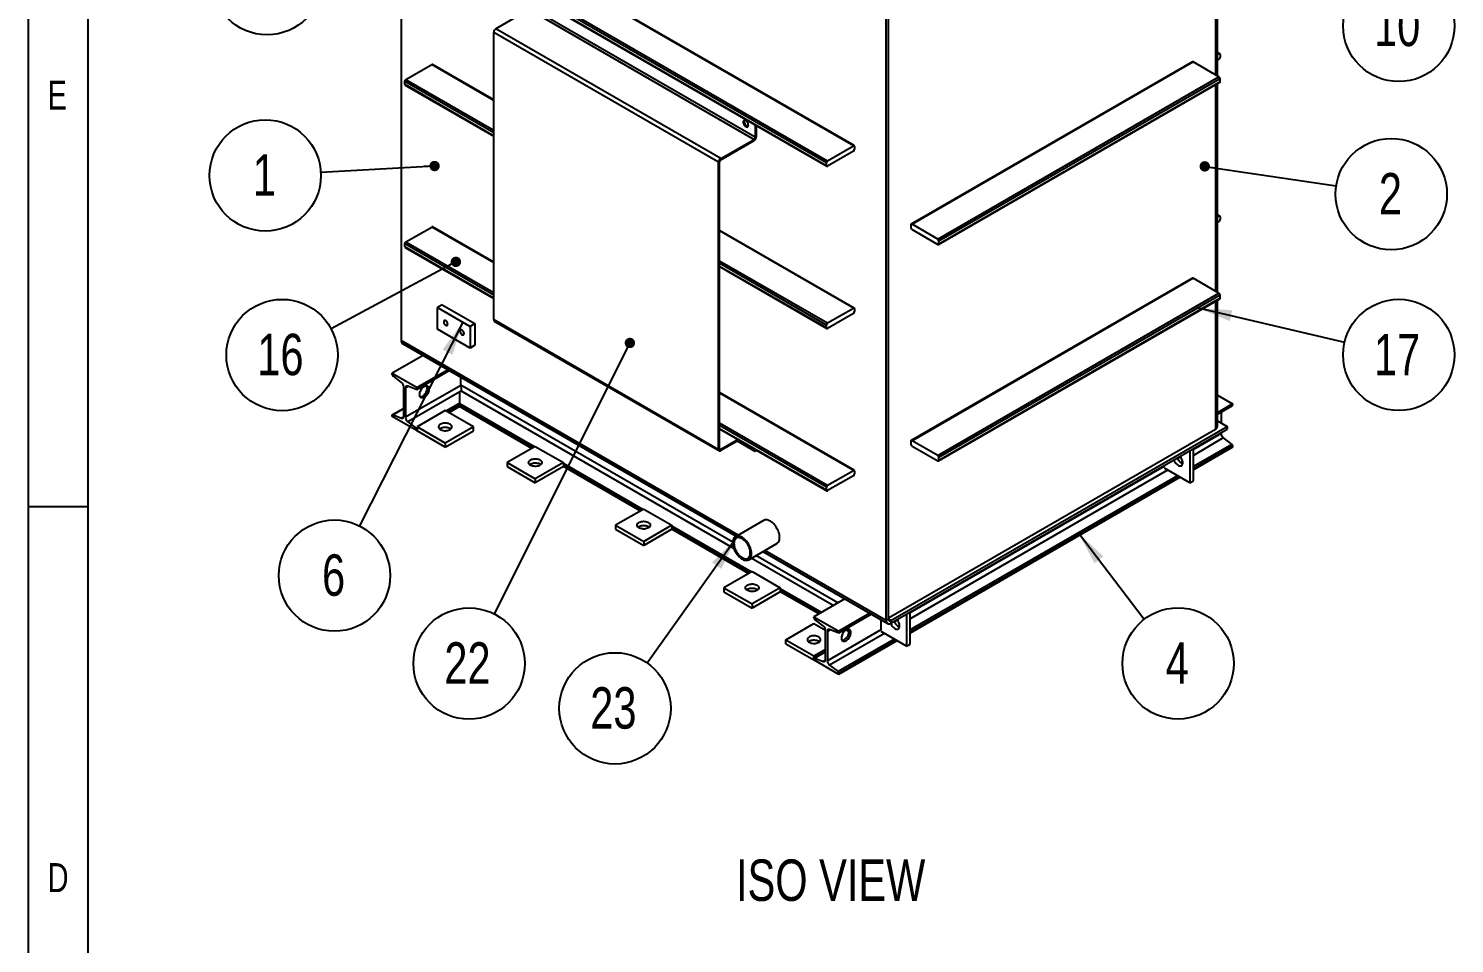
# Model space of a CAD drawing. Header units: inches. Extents: x 1 to 529, y 1 to 374.
# Drawn here: x 0.6 to 115.3, y 214.9 to 288.6 of the extents above; entities that cross this region are included whole.
import ezdxf

# ---------------------------------------------------------------- set-up
doc = ezdxf.new("R2010")
doc.units = ezdxf.units.IN
doc.header["$LTSCALE"] = 32
doc.header["$MEASUREMENT"] = 0
doc.layers.add('FORMAT', color=7, linetype='Continuous')
doc.styles.add('SLDTEXTSTYLE0', font='TXT', dxfattribs={"width": 0.75})
doc.dimstyles.new('SLDDIMSTYLE5', dxfattribs={"dimtxt": 0.18, "dimasz": 2.71875, "dimexe": 0, "dimexo": 0.0625, "dimgap": 0, "dimtad": 0, "dimtih": 1, "dimtoh": 1, "dimdec": 0, "dimrnd": 1e-09, "dimzin": 0, "dimdsep": 46, "dimtxsty": 'Standard', "dimsah": 1, "dimcen": 0.09, "dimadec": 0, "dimazin": 0, "dimtfac": 2.71875, "dimtdec": 0, "dimtofl": 0, "dimtmove": 0, "dimatfit": 3, "dimfxl": 0, "dimfrac": 2, "dimtolj": 1, "dimtzin": 0, "dimarcsym": 0})
doc.dimstyles.new('SLDDIMSTYLE6', dxfattribs={"dimtxt": 0.18, "dimasz": 0.836538, "dimexe": 0, "dimexo": 0.0625, "dimgap": 0, "dimtad": 0, "dimtih": 1, "dimtoh": 1, "dimdec": 0, "dimrnd": 1e-09, "dimzin": 0, "dimdsep": 46, "dimtxsty": 'Standard', "dimblk1": 'DOT', "dimblk2": 'DOT', "dimsah": 1, "dimcen": 0.09, "dimadec": 0, "dimazin": 0, "dimtfac": 0.836538, "dimtdec": 0, "dimtofl": 0, "dimtmove": 0, "dimatfit": 3, "dimldrblk": 'DOT', "dimfxl": 0, "dimfrac": 2, "dimtolj": 1, "dimtzin": 0, "dimarcsym": 0})

# ---------------------------------------------------------------- blocks, each defined once
blk = doc.blocks.new('Drawing View43')
at = {"color": 7, "linetype": 'Continuous', "lineweight": 25}
for p, q in [((-11.77, 15.77), (-11.77, -32.05)), ((53.76, 5.95), (53.76, -10.66)), ((53.92, -10.75), (53.92, 6.05)), ((24.63, -16.37), (-9.31, 3.22)), ((24.69, -16.36), (-9.25, 3.23)), ((22.46, -17.73), (-11.48, 1.86)), ((-11.48, 1.64), (22.46, -17.95)), ((-11.45, 1.58), (22.49, -18.01)), ((-11.39, 2.03), (22.55, -17.57)), ((27.46, -54.48), (27.46, 1.16)), ((27.27, -54.59), (27.27, 1.05)), ((-1.47, -5.41), (-4.14, -6.95)), ((-1.47, -5.41), (16.63, -15.86)), ((16.72, -15.69), (-1.38, -5.24)), ((13.78, -17.7), (-4.32, -7.25)), ((-4.32, -30.36), (-4.32, -7.25)), ((13.96, -17.4), (-4.14, -6.95)), ((54.11, -8.96), (53.92, -8.85)), ((54.04, -8.97), (53.92, -8.9)), ((53.92, -9.04), (54.04, -8.97)), ((54.14, -9.03), (54.14, -9.24)), ((-11.39, -11.04), (-9.31, -9.84)), ((-4.32, -12.73), (-9.31, -9.84)), ((-4.32, -12.68), (-9.25, -9.84)), ((51.9, -9.62), (29.27, -22.68)), ((51.97, -9.62), (29.34, -22.69)), ((54.04, -10.82), (51.97, -9.62)), ((54.04, -9.41), (53.92, -9.48)), ((-11.48, -11.42), (-11.48, -11.2)), ((-4.32, -15.34), (-11.48, -11.2)), ((-11.48, -11.42), (-4.32, -15.56)), ((-11.39, -11.04), (-4.32, -15.12)), ((31.42, -23.88), (54.04, -10.82)), ((31.48, -24.33), (54.11, -11.26)), ((54.14, -10.98), (31.51, -24.05)), ((31.51, -24.26), (54.14, -11.2)), ((53.76, -11.46), (53.76, -28.08)), ((53.92, -28.17), (53.92, -11.37)), ((54.14, -11.2), (54.14, -10.98)), ((-11.45, -11.48), (-4.32, -15.6)), ((16.72, -14.68), (16.72, -15.69)), ((16.8, -14.73), (16.8, -15.65)), ((13.96, -17.4), (16.63, -15.86)), ((13.96, -17.49), (16.63, -15.95)), ((16.63, -15.86), (16.63, -15.95)), ((16.72, -15.69), (16.8, -15.65)), ((22.55, -17.57), (24.63, -16.37)), ((24.63, -16.81), (22.55, -18)), ((24.72, -16.43), (24.72, -16.64)), ((13.86, -17.65), (13.78, -17.7)), ((13.78, -40.81), (13.78, -17.7)), ((13.86, -40.77), (13.86, -17.65)), ((13.96, -17.49), (13.96, -17.4)), ((22.46, -17.95), (22.46, -17.73)), ((-11.39, -24.1), (-9.31, -22.91)), ((-4.32, -25.79), (-9.31, -22.91)), ((-4.32, -25.75), (-9.25, -22.9)), ((29.25, -22.74), (29.25, -22.96)), ((31.42, -23.88), (29.34, -22.69)), ((54.11, -22.03), (53.92, -21.92)), ((54.04, -22.04), (53.92, -21.96)), ((53.92, -22.11), (54.04, -22.04)), ((54.04, -22.47), (53.92, -22.54)), ((54.14, -22.09), (54.14, -22.31)), ((24.69, -29.43), (13.86, -23.18)), ((24.63, -29.44), (13.86, -23.22)), ((29.34, -23.12), (31.42, -24.32)), ((31.51, -24.26), (31.51, -24.05)), ((-11.48, -24.49), (-11.48, -24.27)), ((-4.32, -28.4), (-11.48, -24.27)), ((-11.48, -24.49), (-4.32, -28.62)), ((-11.45, -24.55), (-4.32, -28.67)), ((-11.39, -24.1), (-4.32, -28.19)), ((13.86, -25.62), (22.55, -30.63)), ((22.46, -30.8), (13.86, -25.83)), ((13.86, -26.05), (22.46, -31.01)), ((13.86, -26.1), (22.49, -31.08)), ((51.9, -27.04), (29.27, -40.1)), ((51.97, -27.04), (29.34, -40.11)), ((54.04, -28.24), (51.97, -27.04)), ((31.42, -41.3), (54.04, -28.24)), ((31.48, -41.74), (54.11, -28.68)), ((54.14, -28.4), (31.51, -41.47)), ((31.51, -41.68), (54.14, -28.62)), ((54.14, -28.62), (54.14, -28.4)), ((-8.47, -29.17), (-8.84, -29.38)), ((-8.84, -29.38), (-6.2, -30.91)), ((-8.84, -31.13), (-8.84, -29.38)), ((-8.47, -29.17), (-5.83, -30.69)), ((22.55, -30.63), (24.63, -29.44)), ((24.72, -29.49), (24.72, -29.71)), ((53.76, -28.88), (53.76, -39.18)), ((53.92, -38.96), (53.92, -28.79)), ((-5.83, -30.69), (-6.2, -30.91)), ((-6.2, -30.91), (-6.2, -32.65)), ((-5.83, -30.69), (-5.83, -32.43)), ((-4.32, -30.36), (13.78, -40.81)), ((-4.27, -30.48), (13.84, -40.93)), ((22.46, -31.01), (22.46, -30.8)), ((24.63, -29.87), (22.55, -31.07)), ((15.36, -47.71), (-11.77, -32.05)), ((-6.2, -32.65), (-8.84, -31.13)), ((-10, -33.25), (-12.49, -34.68)), ((-11.65, -32.3), (15.2, -47.8)), ((-5.83, -32.43), (-6.2, -32.65)), ((-7.99, -34.41), (-10.48, -35.84)), ((-12.49, -34.68), (-10.48, -35.84)), ((-12.49, -34.77), (-12.49, -34.68)), ((-11.74, -35.43), (-12.42, -34.9)), ((-10.5, -35.98), (-7.89, -34.47)), ((-7.92, -34.45), (-10.48, -35.93)), ((-6.96, -35.65), (-6.96, -35.01)), ((-11.56, -38.15), (-11.56, -35.78)), ((-6.96, -35.66), (-11.41, -38.23)), ((-11.19, -35.74), (-11.41, -35.86)), ((-11.41, -35.86), (-11.41, -38.23)), ((-10.55, -35.98), (-11.23, -35.72)), ((-7.04, -36.17), (-11.23, -38.59)), ((-10.48, -35.84), (-10.48, -35.93)), ((-6.96, -36.1), (-7.04, -36.17)), ((-7.04, -37.15), (-7.04, -36.17)), ((14.92, -48.28), (-6.96, -35.65)), ((15, -48.78), (-6.96, -36.1)), ((24.69, -42.49), (13.86, -36.24)), ((24.63, -42.5), (13.86, -36.29)), ((53.92, -36.44), (55.14, -37.15)), ((-11.56, -37.51), (-12.46, -38.03)), ((-11.56, -37.53), (-12.42, -38.03)), ((-8.22, -37.69), (-10.48, -39)), ((-5.95, -39), (-8.22, -37.69)), ((-7.04, -37.08), (-8.16, -37.73)), ((-7.08, -37.28), (-8.01, -37.82)), ((-7.08, -37.37), (-7.93, -37.86)), ((-7.08, -37.37), (-7.08, -37.29)), ((-1.19, -40.69), (-7.08, -37.29)), ((-1.26, -40.73), (-7.08, -37.37)), ((-1.04, -40.61), (-7.04, -37.15)), ((55.14, -37.15), (53.92, -37.86)), ((55.14, -37.23), (53.92, -37.94)), ((53.92, -37.98), (55.12, -37.29)), ((54.21, -37.81), (54.21, -38.68)), ((55.14, -37.15), (55.14, -37.23)), ((-12.49, -38.17), (-12.49, -38.08)), ((-10.48, -39.33), (-12.49, -38.17)), ((-12.42, -38.03), (-11.74, -38.29)), ((-11.56, -38.19), (-11.74, -38.29)), ((-11.23, -38.59), (-10.55, -39.11)), ((-8.22, -40.31), (-10.48, -39)), ((-10.48, -39), (-10.48, -39.33)), ((-5.95, -39), (-8.22, -40.31)), ((-5.95, -39.33), (-5.95, -39)), ((13.86, -38.68), (22.55, -43.7)), ((22.46, -43.86), (13.86, -38.9)), ((27.64, -54.59), (54.7, -38.96)), ((53.92, -38.51), (54.7, -38.96)), ((54.7, -38.96), (54.7, -39.18)), ((-10.48, -39.07), (-10.55, -39.11)), ((-10.48, -39.24), (-10.48, -39.33)), ((-8.22, -40.63), (-10.48, -39.33)), ((-8.22, -40.63), (-5.95, -39.33)), ((13.86, -39.12), (22.46, -44.08)), ((13.86, -39.16), (22.49, -44.14)), ((15.35, -40.02), (13.96, -40.82)), ((15.43, -40.07), (13.96, -40.91)), ((16.72, -40.97), (15.29, -40.14)), ((27.46, -54.37), (53.76, -39.18)), ((27.64, -54.8), (54.7, -39.18)), ((31.42, -41.3), (29.34, -40.11)), ((54.21, -39.54), (51.98, -40.83)), ((54.39, -39.89), (51.98, -41.29)), ((54.21, -39.47), (54.21, -39.54)), ((54.39, -39.89), (55.07, -40.41)), ((-8.22, -40.31), (-8.22, -40.63)), ((-0.97, -40.57), (-3.24, -41.87)), ((-0.97, -40.57), (1.29, -41.87)), ((13.86, -40.77), (13.78, -40.81)), ((13.96, -40.82), (13.86, -40.77)), ((13.96, -40.82), (13.96, -40.91)), ((16.72, -40.81), (16.72, -40.97)), ((16.8, -40.92), (16.72, -40.97)), ((16.8, -40.86), (16.8, -40.92)), ((29.25, -40.16), (29.25, -40.38)), ((29.34, -40.54), (31.42, -41.74)), ((51.7, -40.92), (51.7, -43.51)), ((55.07, -40.41), (51.98, -42.2)), ((55.14, -40.55), (51.98, -42.38)), ((55.14, -40.63), (51.98, -42.46)), ((51.98, -43.34), (51.98, -40.76)), ((55.14, -40.55), (55.14, -40.63)), ((-3.24, -41.87), (-3.24, -42.2)), ((-3.24, -41.87), (-0.97, -43.18)), ((-3.24, -42.2), (-0.97, -43.51)), ((1.29, -41.87), (-0.97, -43.18)), ((1.29, -42.2), (-0.97, -43.51)), ((1.29, -41.87), (1.29, -42.2)), ((7.68, -45.64), (1.29, -41.95)), ((7.53, -45.73), (1.29, -42.13)), ((7.47, -45.77), (1.29, -42.2)), ((49.62, -42.19), (29.19, -53.98)), ((31.51, -41.68), (31.51, -41.47)), ((49.62, -42.12), (49.62, -42.19)), ((51.7, -43.51), (49.65, -42.33)), ((50.96, -41.41), (50.72, -41.55)), ((51.12, -41.78), (50.96, -41.87)), ((-0.97, -43.18), (-0.97, -43.51)), ((22.55, -43.7), (24.63, -42.5)), ((24.63, -42.94), (22.55, -44.13)), ((24.72, -42.56), (24.72, -42.77)), ((49.91, -42.48), (29.19, -54.44)), ((50.71, -42.94), (29.19, -55.35)), ((50.86, -43.02), (29.19, -55.53)), ((50.93, -43.06), (29.19, -55.61)), ((51.7, -43.51), (51.98, -43.34)), ((22.46, -44.08), (22.46, -43.86)), ((7.75, -45.61), (5.49, -46.91)), ((7.75, -45.61), (10.01, -46.91)), ((5.49, -46.91), (7.75, -48.22)), ((5.49, -46.91), (5.49, -47.24)), ((10.01, -46.91), (7.75, -48.22)), ((10.01, -46.91), (10.01, -47.24)), ((16.41, -50.68), (10.01, -46.99)), ((17.4, -46.53), (15.14, -47.84)), ((5.49, -47.24), (7.75, -48.54)), ((10.01, -47.24), (7.75, -48.54)), ((16.26, -50.77), (10.01, -47.16)), ((16.19, -50.81), (10.01, -47.24)), ((7.75, -48.22), (7.75, -48.54)), ((16.2, -49.69), (18.47, -48.38)), ((17.33, -49.03), (27.38, -54.83)), ((27.27, -54.59), (17.49, -48.94)), ((22.99, -53.39), (16.39, -49.58)), ((23.38, -53.17), (16.77, -49.36)), ((16.48, -50.64), (14.21, -51.95)), ((16.48, -50.64), (18.74, -51.95)), ((14.21, -51.95), (14.21, -52.28)), ((14.21, -51.95), (16.48, -53.25)), ((14.21, -52.28), (16.48, -53.58)), ((18.74, -51.95), (16.48, -53.25)), ((18.74, -52.28), (16.48, -53.58)), ((18.74, -51.95), (18.74, -52.28)), ((22.05, -53.94), (18.74, -52.03)), ((21.9, -54.02), (18.74, -52.2)), ((21.83, -54.06), (18.74, -52.28)), ((16.48, -53.25), (16.48, -53.58)), ((23.94, -52.84), (21.45, -54.28)), ((29.19, -56.5), (29.19, -53.91)), ((19.19, -56.13), (21.45, -54.82)), ((21.45, -54.36), (21.45, -54.28)), ((21.45, -54.28), (23.46, -55.44)), ((21.45, -54.82), (22.39, -55.36)), ((22.2, -55.02), (21.52, -54.5)), ((23.44, -55.58), (26.05, -54.07)), ((25.95, -54), (23.46, -55.44)), ((26.02, -54.05), (23.46, -55.52)), ((26.84, -54.52), (26.84, -55.34)), ((27.46, -54.48), (27.27, -54.59)), ((27.64, -54.59), (27.46, -54.48)), ((27.64, -54.59), (27.64, -54.8)), ((28.18, -54.57), (27.94, -54.7)), ((28.34, -54.93), (28.17, -55.03)), ((28.91, -54.07), (28.91, -56.66)), ((19.19, -56.13), (21.45, -57.43)), ((19.19, -56.46), (19.19, -56.13)), ((22.39, -57.74), (22.39, -55.37)), ((22.75, -55.33), (22.53, -55.46)), ((26.84, -55.34), (22.53, -57.82)), ((22.53, -55.46), (22.53, -57.82)), ((23.39, -55.58), (22.71, -55.31)), ((27.13, -55.63), (22.71, -58.18)), ((27.92, -56.09), (23.39, -58.7)), ((23.46, -55.44), (23.46, -55.52)), ((28.07, -56.18), (23.46, -58.84)), ((28.15, -56.22), (23.46, -58.92)), ((23.68, -56.11), (23.72, -56.13)), ((23.69, -56.14), (23.72, -56.13)), ((23.72, -56.13), (23.72, -56.17)), ((24.27, -55.47), (24.04, -55.34)), ((24.26, -55.39), (24.11, -55.3)), ((28.91, -56.66), (26.87, -55.48)), ((19.19, -56.46), (21.45, -57.76)), ((21.45, -57.43), (22.39, -56.9)), ((22.39, -57.1), (21.48, -57.62)), ((22.39, -57.12), (21.52, -57.62)), ((28.91, -56.66), (29.19, -56.5)), ((21.45, -57.76), (21.45, -57.43)), ((21.45, -57.76), (21.45, -57.68)), ((23.46, -58.92), (21.45, -57.76)), ((21.52, -57.62), (22.2, -57.88)), ((22.38, -57.78), (22.2, -57.88)), ((22.71, -58.18), (23.39, -58.7)), ((23.46, -58.84), (23.46, -58.92))]:
    blk.add_line(p, q, dxfattribs=at)
at = {"color": 7, "linetype": 'Continuous', "lineweight": 25, "flags": 128}
for points in [[(15.97, -14.83), (16.02, -14.85), (16.06, -14.86), (16.1, -14.85), (16.13, -14.83), (16.16, -14.8), (16.17, -14.76), (16.18, -14.71), (16.17, -14.65), (16.16, -14.59), (16.13, -14.53), (16.1, -14.47), (16.06, -14.42), (16.02, -14.38), (15.97, -14.34), (15.92, -14.32), (15.88, -14.31), (15.84, -14.32), (15.8, -14.34), (15.78, -14.37), (15.76, -14.41), (15.76, -14.46), (15.76, -14.52), (15.78, -14.58), (15.8, -14.64), (15.84, -14.7), (15.88, -14.75), (15.92, -14.8), (15.97, -14.83)], [(15.86, -14.31), (15.86, -14.32), (15.84, -14.37), (15.84, -14.42), (15.84, -14.48), (15.86, -14.54), (15.88, -14.6), (15.92, -14.65), (15.96, -14.71), (16, -14.75), (16.05, -14.78)], [(-8.34, -30.54), (-8.34, -30.6), (-8.32, -30.65), (-8.3, -30.7), (-8.26, -30.75), (-8.22, -30.79), (-8.18, -30.82), (-8.14, -30.84), (-8.1, -30.84), (-8.07, -30.83), (-8.04, -30.81), (-8.03, -30.77), (-8.02, -30.73), (-8.03, -30.68), (-8.04, -30.62), (-8.07, -30.57), (-8.1, -30.52), (-8.14, -30.48), (-8.18, -30.45), (-8.22, -30.44), (-8.26, -30.43), (-8.3, -30.44), (-8.32, -30.47), (-8.34, -30.5), (-8.34, -30.54)], [(-7.02, -31.31), (-7.02, -31.36), (-7, -31.41), (-6.98, -31.46), (-6.94, -31.51), (-6.9, -31.55), (-6.86, -31.58), (-6.82, -31.6), (-6.78, -31.6), (-6.75, -31.59), (-6.72, -31.57), (-6.71, -31.53), (-6.7, -31.49), (-6.71, -31.44), (-6.72, -31.39), (-6.75, -31.33), (-6.78, -31.29), (-6.82, -31.24), (-6.86, -31.21), (-6.9, -31.2), (-6.94, -31.19), (-6.98, -31.2), (-7, -31.23), (-7.02, -31.26), (-7.02, -31.31)], [(-11.23, -35.72), (-11.26, -35.71), (-11.3, -35.71), (-11.33, -35.72), (-11.36, -35.73), (-11.38, -35.75), (-11.4, -35.79), (-11.41, -35.82), (-11.41, -35.86)], [(-10.48, -35.93), (-10.48, -35.94), (-10.48, -35.96), (-10.49, -35.97), (-10.5, -35.98), (-10.51, -35.98), (-10.52, -35.99), (-10.53, -35.99), (-10.55, -35.98)], [(-10.28, -36.39), (-10.27, -36.32), (-10.26, -36.24), (-10.23, -36.15), (-10.19, -36.07), (-10.15, -35.99), (-10.1, -35.92), (-10.04, -35.85), (-9.98, -35.8), (-9.92, -35.75), (-9.85, -35.72), (-9.79, -35.7), (-9.73, -35.69), (-9.68, -35.7), (-9.63, -35.72), (-9.59, -35.75), (-9.56, -35.8), (-9.54, -35.86), (-9.53, -35.92), (-9.53, -36), (-9.54, -36.08), (-9.56, -36.16), (-9.59, -36.24), (-9.63, -36.32), (-9.68, -36.4), (-9.73, -36.47), (-9.79, -36.53), (-9.85, -36.58), (-9.92, -36.62), (-9.98, -36.65), (-10.04, -36.66), (-10.1, -36.66), (-10.15, -36.65), (-10.19, -36.62), (-10.23, -36.58), (-10.26, -36.53), (-10.27, -36.46), (-10.28, -36.39)], [(-10.23, -36.58), (-10.22, -36.58), (-10.16, -36.57), (-10.09, -36.55), (-10.03, -36.52), (-9.97, -36.47), (-9.91, -36.42), (-9.85, -36.35), (-9.8, -36.28), (-9.75, -36.2), (-9.72, -36.12), (-9.69, -36.03), (-9.68, -35.95), (-9.67, -35.88)], [(-12.49, -38.08), (-12.49, -38.07), (-12.48, -38.05), (-12.48, -38.04), (-12.47, -38.03), (-12.46, -38.03), (-12.44, -38.02), (-12.43, -38.02), (-12.42, -38.03)], [(-11.74, -38.29), (-11.7, -38.3), (-11.67, -38.3), (-11.63, -38.3), (-11.61, -38.28), (-11.58, -38.26), (-11.57, -38.23), (-11.56, -38.19), (-11.56, -38.15)], [(-8.59, -38.78), (-8.65, -38.82), (-8.7, -38.87), (-8.73, -38.92), (-8.75, -38.97), (-8.75, -39.02), (-8.73, -39.07), (-8.71, -39.12), (-8.66, -39.17), (-8.61, -39.21), (-8.54, -39.24), (-8.47, -39.27), (-8.38, -39.29), (-8.29, -39.31), (-8.2, -39.31), (-8.11, -39.3), (-8.03, -39.29), (-7.95, -39.27), (-7.87, -39.24), (-7.81, -39.2), (-7.76, -39.16), (-7.72, -39.11), (-7.69, -39.06), (-7.68, -39.01), (-7.69, -38.96), (-7.71, -38.9), (-7.74, -38.86), (-7.79, -38.81), (-7.85, -38.77), (-7.93, -38.74), (-8.01, -38.72), (-8.09, -38.7), (-8.18, -38.69), (-8.27, -38.69), (-8.36, -38.7), (-8.45, -38.72), (-8.52, -38.75), (-8.59, -38.78)], [(-8.67, -39.16), (-8.65, -39.15), (-8.59, -39.11)], [(-8.59, -39.11), (-8.52, -39.08), (-8.45, -39.05), (-8.36, -39.03), (-8.27, -39.02), (-8.18, -39.02), (-8.09, -39.03), (-8.01, -39.04), (-7.93, -39.07), (-7.85, -39.1), (-7.79, -39.14), (-7.76, -39.16)], [(-0.6, -42.09), (-0.67, -42.13), (-0.74, -42.15), (-0.83, -42.17), (-0.92, -42.18), (-1.01, -42.18), (-1.1, -42.17), (-1.18, -42.16), (-1.26, -42.13), (-1.34, -42.1), (-1.4, -42.06), (-1.45, -42.02), (-1.48, -41.97), (-1.5, -41.92), (-1.51, -41.87), (-1.5, -41.82), (-1.47, -41.77), (-1.43, -41.72), (-1.38, -41.68), (-1.32, -41.64), (-1.24, -41.61), (-1.16, -41.59), (-1.08, -41.57), (-0.99, -41.57), (-0.9, -41.57), (-0.81, -41.58), (-0.72, -41.6), (-0.65, -41.63), (-0.58, -41.67), (-0.53, -41.71), (-0.48, -41.75), (-0.46, -41.8), (-0.44, -41.85), (-0.44, -41.91), (-0.46, -41.96), (-0.49, -42.01), (-0.54, -42.05), (-0.6, -42.09)], [(-1.43, -42.04), (-1.38, -42), (-1.32, -41.97), (-1.24, -41.94), (-1.16, -41.91), (-1.08, -41.9), (-0.99, -41.89), (-0.9, -41.9), (-0.81, -41.91), (-0.72, -41.93), (-0.65, -41.96), (-0.58, -41.99), (-0.53, -42.03), (-0.52, -42.04)], [(50.42, -41.66), (50.44, -41.72), (50.48, -41.8), (50.53, -41.88), (50.58, -41.95), (50.64, -42.01), (50.7, -42.06), (50.77, -42.1), (50.83, -42.13), (50.89, -42.14), (50.95, -42.14), (51, -42.13), (51.05, -42.1), (51.08, -42.06), (51.11, -42.01), (51.12, -41.94), (51.13, -41.87)], [(51.12, -41.97), (51.11, -41.96), (51.05, -41.94), (50.99, -41.9), (50.92, -41.85), (50.87, -41.78), (50.81, -41.71), (50.76, -41.64), (50.72, -41.56), (50.7, -41.49)], [(8.13, -47.13), (8.06, -47.16), (7.98, -47.19), (7.9, -47.21), (7.81, -47.22), (7.72, -47.22), (7.63, -47.21), (7.54, -47.19), (7.46, -47.17), (7.39, -47.14), (7.33, -47.1), (7.28, -47.06), (7.24, -47.01), (7.22, -46.96), (7.22, -46.91), (7.23, -46.85), (7.25, -46.8), (7.29, -46.76), (7.34, -46.71), (7.41, -46.68), (7.48, -46.65), (7.56, -46.62), (7.65, -46.61), (7.74, -46.6), (7.83, -46.61), (7.92, -46.62), (8, -46.64), (8.08, -46.67), (8.14, -46.7), (8.2, -46.74), (8.24, -46.79), (8.27, -46.84), (8.28, -46.89), (8.28, -46.94), (8.26, -47), (8.23, -47.04), (8.19, -47.09), (8.13, -47.13)], [(7.3, -47.07), (7.34, -47.04), (7.41, -47), (7.48, -46.97), (7.56, -46.95), (7.65, -46.94), (7.74, -46.93), (7.83, -46.93), (7.92, -46.95), (8, -46.97), (8.08, -46.99), (8.14, -47.03), (8.2, -47.07), (8.2, -47.07)], [(18.69, -47.89), (18.68, -47.78), (18.67, -47.67), (18.64, -47.56), (18.6, -47.44), (18.56, -47.33), (18.5, -47.22), (18.44, -47.11), (18.37, -47), (18.3, -46.9), (18.22, -46.81), (18.13, -46.73), (18.04, -46.66), (17.96, -46.6), (17.87, -46.55), (17.78, -46.51), (17.69, -46.49), (17.61, -46.48), (17.53, -46.49), (17.46, -46.5), (17.4, -46.53)], [(18.69, -47.89), (18.68, -47.78), (18.67, -47.67), (18.64, -47.56), (18.6, -47.44), (18.56, -47.33), (18.5, -47.22), (18.44, -47.11), (18.37, -47), (18.3, -46.9), (18.22, -46.81), (18.13, -46.73), (18.04, -46.66), (17.96, -46.6), (17.87, -46.55), (17.78, -46.51), (17.69, -46.49), (17.61, -46.48), (17.53, -46.49), (17.46, -46.5), (17.4, -46.53)], [(16.42, -49.2), (16.42, -49.09), (16.4, -48.98), (16.38, -48.87), (16.34, -48.75), (16.3, -48.64), (16.24, -48.52), (16.18, -48.41), (16.11, -48.31), (16.03, -48.21), (15.95, -48.12), (15.87, -48.04), (15.78, -47.96), (15.69, -47.9), (15.6, -47.86), (15.52, -47.82), (15.43, -47.8), (15.35, -47.79), (15.27, -47.79), (15.2, -47.81), (15.13, -47.84), (15.07, -47.89), (15.02, -47.94), (14.98, -48.01), (14.95, -48.09), (14.93, -48.18), (14.92, -48.27), (14.92, -48.38), (14.93, -48.49), (14.95, -48.6), (14.98, -48.71), (15.02, -48.83), (15.07, -48.94), (15.13, -49.06), (15.2, -49.16), (15.27, -49.27), (15.35, -49.36), (15.43, -49.45), (15.52, -49.52), (15.6, -49.59), (15.69, -49.64), (15.78, -49.69), (15.87, -49.72), (15.95, -49.73), (16.03, -49.73), (16.11, -49.72), (16.18, -49.7), (16.24, -49.66), (16.3, -49.61), (16.34, -49.55), (16.38, -49.47), (16.4, -49.39), (16.42, -49.3), (16.42, -49.2)], [(16.33, -49.14), (16.33, -49.04), (16.31, -48.94), (16.28, -48.83), (16.25, -48.73), (16.2, -48.62), (16.15, -48.52), (16.09, -48.42), (16.02, -48.32), (15.95, -48.23), (15.87, -48.15), (15.79, -48.08), (15.71, -48.02), (15.63, -47.98), (15.55, -47.94), (15.47, -47.92), (15.39, -47.91), (15.32, -47.91), (15.25, -47.93), (15.19, -47.96), (15.14, -48.01), (15.09, -48.06), (15.06, -48.13), (15.03, -48.2), (15.02, -48.29), (15.01, -48.38), (15.02, -48.48), (15.03, -48.58), (15.06, -48.69), (15.09, -48.79), (15.14, -48.9), (15.19, -49.01), (15.25, -49.11), (15.32, -49.2), (15.39, -49.29), (15.47, -49.37), (15.55, -49.44), (15.63, -49.5), (15.71, -49.55), (15.79, -49.58), (15.87, -49.6), (15.95, -49.61), (16.02, -49.61), (16.09, -49.59), (16.15, -49.56), (16.2, -49.52), (16.25, -49.46), (16.28, -49.4), (16.31, -49.32), (16.33, -49.23), (16.33, -49.14)], [(18.47, -48.38), (18.5, -48.35), (18.56, -48.3), (18.6, -48.24), (18.64, -48.17), (18.67, -48.08), (18.68, -47.99), (18.69, -47.89)], [(18.47, -48.38), (18.5, -48.35), (18.56, -48.3), (18.6, -48.24), (18.64, -48.17), (18.67, -48.08), (18.68, -47.99), (18.69, -47.89)], [(16.85, -52.17), (16.78, -52.2), (16.71, -52.23), (16.62, -52.24), (16.53, -52.25), (16.44, -52.26), (16.35, -52.25), (16.27, -52.23), (16.19, -52.21), (16.12, -52.18), (16.05, -52.14), (16.01, -52.09), (15.97, -52.05), (15.95, -51.99), (15.94, -51.94), (15.95, -51.89), (15.98, -51.84), (16.02, -51.79), (16.07, -51.75), (16.13, -51.71), (16.21, -51.68), (16.29, -51.66), (16.38, -51.65), (16.46, -51.64), (16.56, -51.64), (16.64, -51.66), (16.73, -51.68), (16.8, -51.71), (16.87, -51.74), (16.92, -51.78), (16.97, -51.83), (17, -51.88), (17.01, -51.93), (17.01, -51.98), (16.99, -52.03), (16.96, -52.08), (16.91, -52.13), (16.85, -52.17)], [(16.02, -52.11), (16.07, -52.08), (16.13, -52.04), (16.21, -52.01), (16.29, -51.99), (16.38, -51.97), (16.46, -51.97), (16.56, -51.97), (16.64, -51.98), (16.73, -52), (16.8, -52.03), (16.87, -52.07), (16.92, -52.11), (16.93, -52.11)], [(27.27, -54.59), (27.27, -54.66), (27.29, -54.72), (27.32, -54.77), (27.36, -54.81), (27.4, -54.84), (27.46, -54.85), (27.52, -54.85), (27.58, -54.83), (27.64, -54.8)], [(27.63, -54.81), (27.66, -54.87), (27.7, -54.95), (27.74, -55.03), (27.8, -55.1), (27.86, -55.16), (27.92, -55.21), (27.98, -55.25), (28.05, -55.28), (28.11, -55.29), (28.17, -55.29), (28.22, -55.28), (28.26, -55.25), (28.3, -55.21), (28.32, -55.16), (28.34, -55.1), (28.35, -55.03)], [(28.34, -55.12), (28.33, -55.12), (28.27, -55.09), (28.2, -55.05), (28.14, -55), (28.08, -54.94), (28.03, -54.87), (27.98, -54.79), (27.94, -54.71), (27.91, -54.65)], [(21.08, -55.91), (21.02, -55.95), (20.97, -56), (20.94, -56.04), (20.92, -56.1), (20.92, -56.15), (20.94, -56.2), (20.96, -56.25), (21.01, -56.3), (21.06, -56.34), (21.13, -56.37), (21.2, -56.4), (21.29, -56.42), (21.38, -56.43), (21.47, -56.44), (21.56, -56.43), (21.64, -56.42), (21.72, -56.39), (21.8, -56.36), (21.86, -56.33), (21.91, -56.28), (21.95, -56.24), (21.98, -56.19), (21.99, -56.14), (21.98, -56.08), (21.96, -56.03), (21.93, -55.98), (21.88, -55.94), (21.82, -55.9), (21.74, -55.87), (21.66, -55.85), (21.58, -55.83), (21.49, -55.82), (21.4, -55.82), (21.31, -55.83), (21.22, -55.85), (21.15, -55.88), (21.08, -55.91)], [(21.08, -56.24), (21.15, -56.2), (21.22, -56.18), (21.31, -56.16), (21.4, -56.15), (21.49, -56.15), (21.58, -56.16), (21.66, -56.17), (21.74, -56.2), (21.82, -56.23), (21.88, -56.27), (21.91, -56.29)], [(22.71, -55.31), (22.68, -55.3), (22.64, -55.3), (22.61, -55.31), (22.58, -55.32), (22.56, -55.35), (22.54, -55.38), (22.53, -55.42), (22.53, -55.46)], [(23.46, -55.52), (23.46, -55.54), (23.46, -55.55), (23.45, -55.56), (23.44, -55.57), (23.43, -55.58), (23.42, -55.58), (23.41, -55.58), (23.39, -55.58)], [(24.04, -55.34), (23.98, -55.38), (23.91, -55.43), (23.86, -55.5), (23.8, -55.57), (23.76, -55.65), (23.72, -55.73), (23.69, -55.81), (23.67, -55.89), (23.66, -55.97), (23.67, -56.04), (23.68, -56.11), (23.7, -56.16), (23.74, -56.2), (23.78, -56.24), (23.83, -56.25), (23.88, -56.26), (23.94, -56.25), (24.01, -56.22), (24.07, -56.19), (24.13, -56.14), (24.2, -56.08), (24.25, -56.01), (24.3, -55.93), (24.34, -55.85), (24.38, -55.77), (24.4, -55.69), (24.41, -55.61), (24.42, -55.53), (24.41, -55.47), (24.39, -55.41), (24.36, -55.36), (24.32, -55.32), (24.28, -55.29), (24.22, -55.28), (24.17, -55.29), (24.1, -55.3), (24.04, -55.34)], [(23.71, -56.17), (23.72, -56.17), (23.78, -56.17), (23.85, -56.15), (23.91, -56.11), (23.97, -56.07), (24.03, -56.01), (24.09, -55.94), (24.14, -55.87), (24.19, -55.79), (24.22, -55.71), (24.25, -55.63), (24.27, -55.55), (24.27, -55.47)], [(21, -56.29), (21.02, -56.28), (21.08, -56.24)], [(21.45, -57.68), (21.46, -57.66), (21.46, -57.65), (21.47, -57.64), (21.47, -57.63), (21.48, -57.62), (21.5, -57.62), (21.51, -57.62), (21.52, -57.62)], [(22.2, -57.88), (22.24, -57.89), (22.28, -57.9), (22.31, -57.89), (22.33, -57.87), (22.36, -57.85), (22.37, -57.82), (22.38, -57.78), (22.39, -57.74)]]:
    blk.add_lwpolyline(points, dxfattribs=at)
at = {"color": 7, "linetype": 'Continuous', "lineweight": 25}
for centre, radius, start, end in [((-3.94, -7.26), 0.376, 122.6055, 177.3945), ((54.08, -9.02), 0.0582, 350.786, 129.2033), ((-9.27, -9.9), 0.0671, 65.6929, 125.6176), ((51.93, -9.68), 0.0671, 54.3824, 114.3071), ((53.93, -9.23), 0.205, 302.6055, 357.3945), ((-11.28, -11.21), 0.205, 122.6055, 177.3945), ((-11.42, -11.43), 0.0657, 173.7012, 234.9867), ((53.93, -10.99), 0.205, 2.6055, 57.3945), ((54.07, -11.21), 0.0639, 304.0564, 7.2558), ((16.14, -14.64), 0.177, 236.9469, 272.6925), ((16.43, -15.63), 0.376, 302.6055, 357.3945), ((16.52, -15.68), 0.205, 302.6055, 357.3945), ((24.66, -16.42), 0.0582, 350.786, 129.2033), ((24.52, -16.63), 0.205, 302.6055, 357.3945), ((14.16, -17.71), 0.376, 122.6055, 177.3945), ((14.07, -17.66), 0.205, 122.6055, 177.3945), ((22.66, -17.74), 0.205, 122.6055, 177.3945), ((22.52, -17.96), 0.0582, 170.786, 309.2033), ((-9.27, -22.96), 0.0671, 65.6929, 125.6176), ((29.3, -22.73), 0.0582, 50.7967, 189.214), ((54.08, -22.08), 0.0582, 350.786, 129.2033), ((53.93, -22.3), 0.205, 302.6055, 357.3945), ((29.45, -22.95), 0.205, 182.6055, 237.3945), ((31.3, -24.06), 0.205, 2.6055, 57.3945), ((-11.28, -24.28), 0.205, 122.6055, 177.3945), ((-11.42, -24.49), 0.0657, 173.7012, 234.9867), ((31.45, -24.27), 0.0582, 230.7967, 9.214), ((51.93, -27.1), 0.0671, 54.3824, 114.3071), ((53.93, -28.41), 0.205, 2.6055, 57.3945), ((54.07, -28.63), 0.0639, 304.0564, 7.2558), ((24.66, -29.48), 0.0582, 350.786, 129.2033), ((24.52, -29.7), 0.205, 302.6055, 357.3945), ((-4.2, -30.38), 0.121, 173.7012, 234.9867), ((22.66, -30.81), 0.205, 122.6055, 177.3945), ((-11.5, -32.08), 0.268, 174.3376, 234.3502), ((22.52, -31.02), 0.0582, 170.786, 309.2033), ((-12.3, -34.76), 0.183, 182.8998, 231.6282), ((-12.04, -35.8), 0.484, 2.8998, 51.6282), ((-10, -35.86), 0.331, 357.7797, 31.2597), ((-7.25, -35.65), 0.288, 358.5486, 359.9947), ((-6.9, -37.3), 0.184, 134.0112, 177.095), ((55.08, -37.24), 0.0574, 304.7388, 6.5733), ((-10.93, -38.21), 0.484, 182.8998, 231.6282), ((53.65, -38.94), 0.268, 294.3332, 354.3466), ((-10.66, -39.25), 0.183, 2.8998, 51.6282), ((29.3, -40.15), 0.0582, 50.7967, 189.214), ((54.69, -39.51), 0.484, 182.8998, 231.6282), ((13.89, -40.83), 0.107, 170.786, 309.2033), ((13.92, -40.78), 0.0582, 170.786, 309.2033), ((29.45, -40.37), 0.205, 182.6055, 237.3945), ((31.3, -41.48), 0.205, 2.6055, 57.3945), ((54.96, -40.56), 0.183, 2.8998, 51.6282), ((31.45, -41.69), 0.0582, 230.7967, 9.214), ((50.29, -41.92), 0.836, 2.9959, 41.3863), ((24.66, -42.55), 0.0582, 350.786, 129.2033), ((24.52, -42.76), 0.205, 302.6055, 357.3945), ((22.66, -43.87), 0.205, 122.6055, 177.3945), ((22.52, -44.09), 0.0582, 170.786, 309.2033), ((21.64, -54.35), 0.183, 182.8998, 231.6282), ((21.9, -55.4), 0.484, 2.8998, 51.6282), ((27.57, -54.5), 0.116, 170.786, 309.2033), ((27.51, -55.07), 0.836, 2.9959, 41.3863), ((23.94, -55.46), 0.331, 357.7797, 31.2597), ((23.01, -57.8), 0.484, 182.8998, 231.6282), ((23.28, -58.85), 0.183, 2.8998, 51.6282)]:
    blk.add_arc(centre, radius, start, end, dxfattribs=at)
for centre, major_axis, ratio, start_param, end_param in [((-7.18, -35.77), (-0.168, 0.353), 0.622791, 3.355403, 4.731464), ((-6.53, -37.52), (0.502, -0.38), 0.140501, 3.247494, 3.415984)]:
    blk.add_ellipse(centre, major_axis=major_axis, ratio=ratio, start_param=start_param, end_param=end_param, dxfattribs=at)
blk = doc.blocks.new('SW_NOTE_0_28')
at = {"layer": 'FORMAT', "color": 0}
blk.add_circle((4.36, -1.02), 4.48, dxfattribs=at)
at = {"layer": 'FORMAT', "color": 0, "insert": (4.23, 0.68), "char_height": 3.333, "attachment_point": 2, "style": 'SLDTEXTSTYLE0'}
blk.add_mtext('17', dxfattribs=at)
blk = doc.blocks.new('SW_NOTE_0_29')
at = {"layer": 'FORMAT', "color": 0}
blk.add_circle((4.43, -0.66), 4.48, dxfattribs=at)
at = {"layer": 'FORMAT', "color": 0, "insert": (4.36, 1.04), "char_height": 3.33, "attachment_point": 2, "style": 'SLDTEXTSTYLE0'}
blk.add_mtext('2', dxfattribs=at)
blk = doc.blocks.new('_Dot')
at = {"color": 0, "linetype": 'ByBlock', "lineweight": -2}
blk.add_line((-0.5, 0), (-1, 0), dxfattribs=at)
at = {"color": 0, "linetype": 'ByBlock', "const_width": 0.5}
blk.add_lwpolyline([(-0.25, 0, 1), (0.25, 0, 1)], format="xyb", close=True, dxfattribs=at)
blk = doc.blocks.new('SW_NOTE_0_32')
at = {"layer": 'FORMAT', "color": 0}
blk.add_circle((2.72, -3.56), 4.48, dxfattribs=at)
at = {"layer": 'FORMAT', "color": 0, "insert": (2.65, -1.86), "char_height": 3.33, "attachment_point": 2, "style": 'SLDTEXTSTYLE0'}
blk.add_mtext('4', dxfattribs=at)
blk = doc.blocks.new('SW_NOTE_0_33')
at = {"layer": 'FORMAT', "color": 0}
blk.add_circle((-2.6, -3.65), 4.48, dxfattribs=at)
at = {"layer": 'FORMAT', "color": 0, "insert": (-2.73, -1.95), "char_height": 3.333, "attachment_point": 2, "style": 'SLDTEXTSTYLE0'}
blk.add_mtext('23', dxfattribs=at)
blk = doc.blocks.new('SW_NOTE_0_34')
at = {"layer": 'FORMAT', "color": 0}
blk.add_circle((-2.01, -4.01), 4.48, dxfattribs=at)
at = {"layer": 'FORMAT', "color": 0, "insert": (-2.14, -2.3), "char_height": 3.333, "attachment_point": 2, "style": 'SLDTEXTSTYLE0'}
blk.add_mtext('22', dxfattribs=at)
blk = doc.blocks.new('SW_NOTE_0_35')
at = {"layer": 'FORMAT', "color": 0}
blk.add_circle((-2.02, -4), 4.48, dxfattribs=at)
at = {"layer": 'FORMAT', "color": 0, "insert": (-2.09, -2.29), "char_height": 3.33, "attachment_point": 2, "style": 'SLDTEXTSTYLE0'}
blk.add_mtext('6', dxfattribs=at)
blk = doc.blocks.new('SW_NOTE_0_36')
at = {"layer": 'FORMAT', "color": 0}
blk.add_circle((-3.95, -2.12), 4.48, dxfattribs=at)
at = {"layer": 'FORMAT', "color": 0, "insert": (-4.08, -0.41), "char_height": 3.333, "attachment_point": 2, "style": 'SLDTEXTSTYLE0'}
blk.add_mtext('16', dxfattribs=at)
blk = doc.blocks.new('SW_NOTE_0_37')
at = {"layer": 'FORMAT', "color": 0}
blk.add_circle((-4.47, -0.25), 4.48, dxfattribs=at)
at = {"layer": 'FORMAT', "color": 0, "insert": (-4.54, 1.45), "char_height": 3.33, "attachment_point": 2, "style": 'SLDTEXTSTYLE0'}
blk.add_mtext('1', dxfattribs=at)
blk = doc.blocks.new('SW_NOTE_0_38')
at = {"layer": 'FORMAT', "color": 0}
blk.add_circle((-4.38, -0.94), 4.48, dxfattribs=at)
at = {"layer": 'FORMAT', "color": 0, "insert": (-4.52, 0.77), "char_height": 3.333, "attachment_point": 2, "style": 'SLDTEXTSTYLE0'}
blk.add_mtext('26', dxfattribs=at)
blk = doc.blocks.new('SW_NOTE_0_42')
at = {"layer": 'FORMAT', "color": 0}
blk.add_circle((4.45, -0.52), 4.48, dxfattribs=at)
at = {"layer": 'FORMAT', "color": 0, "insert": (4.32, 1.19), "char_height": 3.333, "attachment_point": 2, "style": 'SLDTEXTSTYLE0'}
blk.add_mtext('10', dxfattribs=at)

msp = doc.modelspace()

# ---------------------------------------------------------------- linework, layer by layer
at = {"color": 7, "linetype": 'Continuous', "lineweight": 25}
for p, q in [((0.598, 0.598), (0.598, 373.575)), ((5.398, 5.398), (5.398, 368.775)), ((5.398, 250.079), (0.598, 250.079))]:
    msp.add_line(p, q, dxfattribs=at)

# ---------------------------------------------------------------- block references
msp.add_blockref('Drawing View43', (42.348, 295.519), dxfattribs=at)
at = {"layer": 'FORMAT'}
for name, p in [('SW_NOTE_0_38', (24.175, 293.5)), ('SW_NOTE_0_42', (106.406, 289.317)), ('SW_NOTE_0_37', (24.117, 277.008)), ('SW_NOTE_0_29', (105.823, 275.915)), ('SW_NOTE_0_36', (24.947, 264.425)), ('SW_NOTE_0_28', (106.494, 263.33)), ('SW_NOTE_0_35', (27.236, 248.545)), ('SW_NOTE_0_34', (38.058, 241.479)), ('SW_NOTE_0_32', (90.377, 241.035)), ('SW_NOTE_0_33', (50.389, 237.511))]:
    msp.add_blockref(name, p, dxfattribs=at)

# ---------------------------------------------------------------- texts
at = {"color": 7, "linetype": 'Continuous', "lineweight": 0, "char_height": 2.333, "attachment_point": 1, "style": 'SLDTEXTSTYLE0'}
for s, insert in [('E', (2.131, 284.393)), ('D', (2.131, 221.401))]:
    msp.add_mtext(s, dxfattribs=dict(at, insert=insert))
at = {"layer": 'FORMAT', "insert": (57.526, 221.696), "char_height": 3.3333, "attachment_point": 1, "style": 'SLDTEXTSTYLE0'}
msp.add_mtext('ISO VIEW', dxfattribs=at)

# ---------------------------------------------------------------- leaders
at = {"layer": 'FORMAT'}
for points, dimstyle in [([(33.273, 277.519), (24.117, 277.008)], 'SLDDIMSTYLE6'), ([(95.241, 277.493), (105.823, 275.915)], 'SLDDIMSTYLE6'), ([(34.988, 269.804), (24.947, 264.425)], 'SLDDIMSTYLE6'), ([(94.709, 266.09), (106.494, 263.33)], 'SLDDIMSTYLE5'), ([(35.544, 264.957), (27.236, 248.545)], 'SLDDIMSTYLE5'), ([(48.988, 263.277), (38.058, 241.479)], 'SLDDIMSTYLE6'), ([(85.077, 247.979), (90.377, 241.035)], 'SLDDIMSTYLE5'), ([(57.552, 247.566), (50.389, 237.511)], 'SLDDIMSTYLE5')]:
    msp.add_leader(points, dimstyle=dimstyle, dxfattribs=at)

doc.saveas('drawing.dxf')
